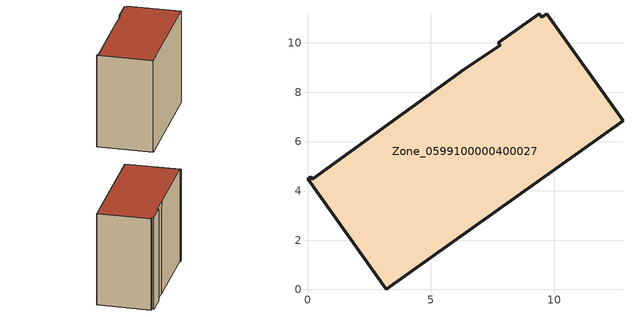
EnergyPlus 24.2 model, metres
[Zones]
Zone_0599100000400027
 floor ground (C_G): 7.82,9.91 7.74,10.01 9.39,11.19 9.5,11.05 9.7,11.18 12.79,6.85 3.19,0 0,4.48 0.12,4.57 0.19,4.46 6.36,8.93 z0
 wall outside (C_F): 9.5,11.05 9.39,11.19 7.74,10.01 7.82,9.91 6.36,8.93 0.19,4.46 0.12,4.57 0,4.48 3.19,0 12.79,6.85 9.7,11.18 9.5,11.05 z0:9.49
 roof outside (C_R): 7.74,10.01 7.82,9.91 6.36,8.93 0.19,4.46 0.12,4.57 0,4.48 3.19,0 12.79,6.85 9.7,11.18 9.5,11.05 9.39,11.19 z9.49
[BUILDING]
Pand.0599100000400027: North Axis=0; Terrain=City; Loads Convergence Tolerance Value=0.04; Temperature Convergence Tolerance Value=0.4; Solar Distribution=FullExterior; Maximum Number of Warmup Days=25; Minimum Number of Warmup Days=1
[Site:Location]
Rotterdam.The.Hague.AP_ZH_NLD Design_Conditions: Latitude=51.96; Longitude=4.45; Time Zone=1; Elevation=-4.5
[SITE:GROUNDTEMPERATURE:BUILDINGSURFACE]
18, 18, 18, 18, 18, 18, 18, 18, 18, 18, 18, 18
[MATERIAL] Thermal Absorptance=0.9; Solar Absorptance=0.7; Visible Absorptance=0.7
Name | Roughness | Thickness | Conductivity | Density | Specific Heat
G.TC.1992-2005 | MediumSmooth | 0.15 | 0.06 | 540 | 1210
F.TC.1992-2005 | Rough | 0.3 | 0.12 | 1920 | 840
R.TC.1992-2005 | MediumRough | 0.2 | 0.08 | 1500 | 1000
[CONSTRUCTION]
C_G: G.TC.1992-2005
C_F: F.TC.1992-2005
C_R: R.TC.1992-2005
[ZONE]
Zone_0599100000400027: Type=1; Multiplier=1; Ceiling Height=Autocalculate; Volume=Autocalculate; Floor Area=autocalculate; Part of Total Floor Area=Yes
[ZONEINFILTRATION:DESIGNFLOWRATE]
Infil_Zone_0599100000400027: Zone or ZoneList or Space or SpaceList=Zone_0599100000400027; Schedule=AlwaysOn; Design Flow Rate Calculation Method=Flow/Area; Flow Rate per Floor Area=0.0015; Constant Term Coefficient=1; Temperature Term Coefficient=0; Velocity Term Coefficient=0; Velocity Squared Term Coefficient=0
[HVACTEMPLATE:ZONE:IDEALLOADSAIRSYSTEM]
Zone_0599100000400027: Maximum Heating Supply Air Temperature=50; Minimum Cooling Supply Air Temperature=13; Maximum Heating Supply Air Humidity Ratio=0.0156; Minimum Cooling Supply Air Humidity Ratio=0.0077; Heating Limit=NoLimit; Cooling Limit=NoLimit; Dehumidification Control Type=ConstantSensibleHeatRatio; Cooling Sensible Heat Ratio=0.7; Dehumidification Setpoint=60; Humidification Control Type=None; Humidification Setpoint=30; Outdoor Air Method=None; Outdoor Air Flow Rate per Person=0.00944; Outdoor Air Flow Rate per Zone Floor Area=0; Outdoor Air Flow Rate per Zone=0; Demand Controlled Ventilation Type=None; Outdoor Air Economizer Type=NoEconomizer; Heat Recovery Type=None; Sensible Heat Recovery Effectiveness=0.7; Latent Heat Recovery Effectiveness=0.65
[ZONECONTROL:THERMOSTAT]
ThermostatControl_Zone_0599100000400027: Zone or ZoneList=Zone_0599100000400027; Control Type Schedule=DualSetpointControlType; Control 1=Thermostat_Zone_0599100000400027; Temperature Difference Between Cutout And Setpoint=0
[THERMOSTATSETPOINT:DUALSETPOINT]
Thermostat_Zone_0599100000400027: Heating Setpoint Temperature Schedule=HeatingSetpoint_Zone_0599100000400027; Cooling Setpoint Temperature Schedule=CoolingSetpoint_Zone_0599100000400027
[SCHEDULE:COMPACT]
HeatingSetpoint_Zone_0599100000400027: Through: 12/31, For: AllDays, Until: 24:00, 21
CoolingSetpoint_Zone_0599100000400027: Through: 12/31, For: AllDays, Until: 24:00, 24
DualSetpointControlType: Through: 12/31, For: AllDays, Until: 24:00, 4
AlwaysOn: Through: 12/31, For: AllDays, Until: 24:00, 1
